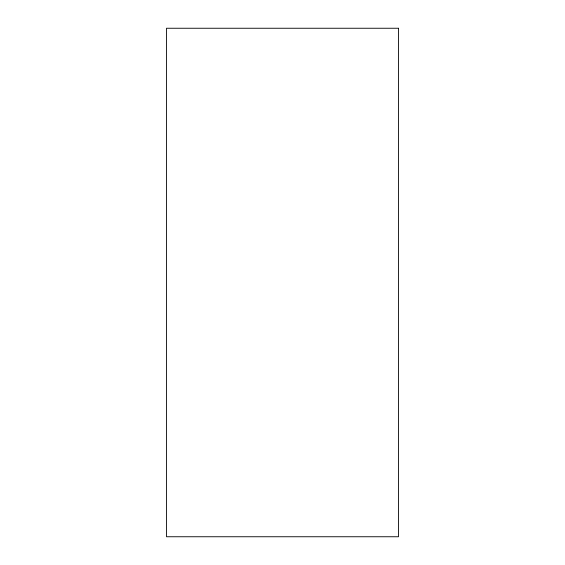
<?xml version="1.0" encoding="UTF-8"?>
<svg xmlns="http://www.w3.org/2000/svg" width="565" height="565" viewBox="0 0 565 565"><rect width="100%" height="100%" fill="white"/><g stroke="black" fill="none" stroke-linecap="round" stroke-linejoin="round"><path stroke-width="0.85" d="M398.502 28.25L166.498 28.25L166.498 536.75L398.502 536.75L398.502 28.25"/></g></svg>
